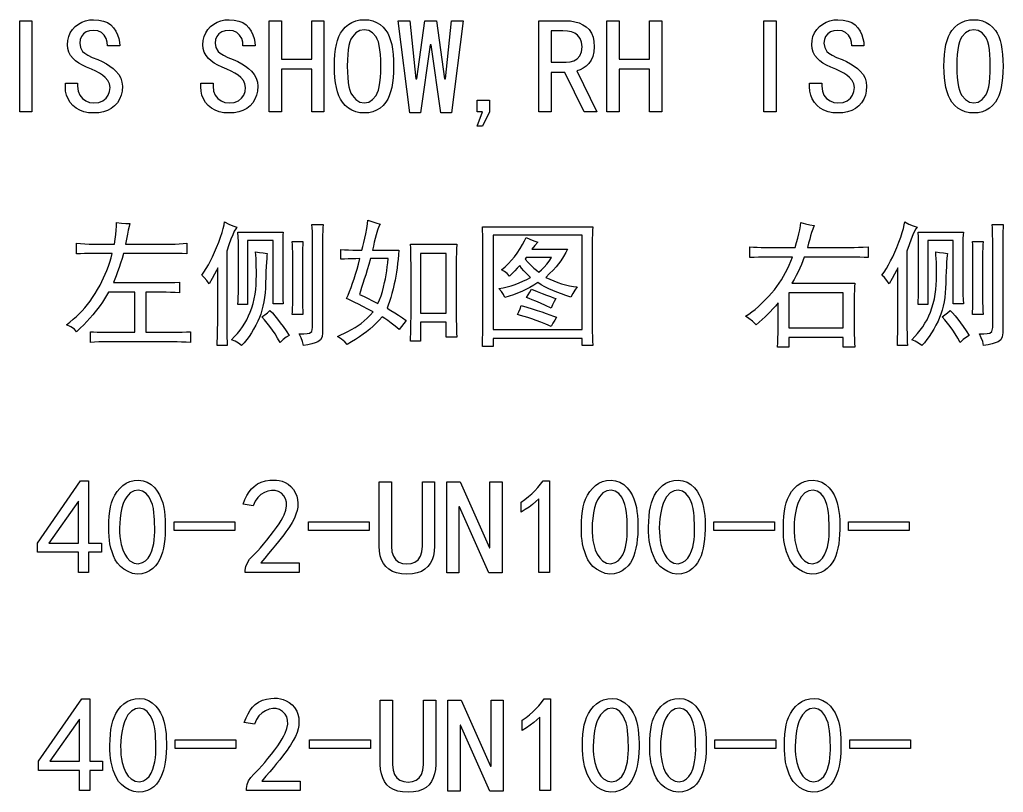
# Model space of a CAD drawing. Extents: x 0 to 1189, y 0 to 841.
# Drawn here: x 1074.7 to 1127.2, y 78.6 to 119.8 of the extents above; entities that cross this region are included whole.
import ezdxf

# ---------------------------------------------------------------- set-up
doc = ezdxf.new("R2010")
doc.units = 0

msp = doc.modelspace()

# ---------------------------------------------------------------- linework, layer by layer
at = {"color": 7, "lineweight": 25}
for points in [[(1075.38, 114.868), (1074.726, 114.868), (1074.726, 119.726), (1075.38, 119.726)], [(1080.203, 116.231), (1080.186, 115.981), (1080.137, 115.752), (1080.054, 115.544), (1079.939, 115.359), (1079.791, 115.194), (1079.614, 115.056), (1079.413, 114.949), (1079.189, 114.872), (1078.941, 114.826), (1078.668, 114.811), (1078.397, 114.827), (1078.15, 114.875), (1077.929, 114.954), (1077.732, 115.065), (1077.56, 115.209), (1077.417, 115.376), (1077.306, 115.559), (1077.226, 115.757), (1077.179, 115.972), (1077.163, 116.203), (1077.163, 116.402), (1077.816, 116.402), (1077.816, 116.231), (1077.845, 115.969), (1077.93, 115.752), (1078.072, 115.578), (1078.252, 115.452), (1078.451, 115.376), (1078.668, 115.351), (1078.945, 115.378), (1079.167, 115.458), (1079.336, 115.592), (1079.454, 115.764), (1079.525, 115.958), (1079.549, 116.175), (1079.521, 116.359), (1079.435, 116.534), (1079.293, 116.7), (1079.151, 116.818), (1078.981, 116.931), (1078.782, 117.038), (1078.555, 117.14), (1078.297, 117.245), (1078.071, 117.354), (1077.875, 117.468), (1077.709, 117.586), (1077.575, 117.709), (1077.444, 117.872), (1077.351, 118.05), (1077.295, 118.241), (1077.276, 118.447), (1077.293, 118.677), (1077.342, 118.888), (1077.425, 119.081), (1077.54, 119.256), (1077.688, 119.413), (1077.859, 119.546), (1078.043, 119.65), (1078.239, 119.723), (1078.447, 119.768), (1078.668, 119.782), (1078.947, 119.765), (1079.193, 119.712), (1079.406, 119.624), (1079.587, 119.501), (1079.734, 119.342), (1079.851, 119.163), (1079.943, 118.979), (1080.008, 118.788), (1080.047, 118.592), (1080.06, 118.39), (1079.407, 118.39), (1079.401, 118.592), (1079.344, 118.782), (1079.237, 118.959), (1079.085, 119.101), (1078.896, 119.186), (1078.668, 119.214), (1078.457, 119.194), (1078.277, 119.132), (1078.129, 119.03), (1078.018, 118.892), (1077.952, 118.727), (1077.93, 118.532), (1077.969, 118.295), (1078.086, 118.092), (1078.195, 117.995), (1078.367, 117.89), (1078.6, 117.775), (1078.896, 117.652), (1079.134, 117.546), (1079.35, 117.431), (1079.543, 117.309), (1079.714, 117.179), (1079.862, 117.041), (1080.011, 116.857), (1080.117, 116.661), (1080.181, 116.452)], [(1087.425, 116.231), (1087.409, 115.981), (1087.359, 115.752), (1087.277, 115.544), (1087.162, 115.359), (1087.013, 115.194), (1086.837, 115.056), (1086.636, 114.949), (1086.412, 114.872), (1086.163, 114.826), (1085.891, 114.811), (1085.62, 114.827), (1085.373, 114.875), (1085.151, 114.954), (1084.955, 115.065), (1084.783, 115.209), (1084.64, 115.376), (1084.529, 115.559), (1084.449, 115.757), (1084.401, 115.972), (1084.385, 116.203), (1084.385, 116.402), (1085.039, 116.402), (1085.039, 116.231), (1085.067, 115.969), (1085.152, 115.752), (1085.295, 115.578), (1085.474, 115.452), (1085.673, 115.376), (1085.891, 115.351), (1086.167, 115.378), (1086.39, 115.458), (1086.559, 115.592), (1086.677, 115.764), (1086.748, 115.958), (1086.772, 116.175), (1086.743, 116.359), (1086.658, 116.534), (1086.516, 116.7), (1086.374, 116.818), (1086.204, 116.931), (1086.005, 117.038), (1085.777, 117.14), (1085.52, 117.245), (1085.293, 117.354), (1085.097, 117.468), (1084.932, 117.586), (1084.797, 117.709), (1084.667, 117.872), (1084.574, 118.05), (1084.518, 118.241), (1084.499, 118.447), (1084.516, 118.677), (1084.565, 118.888), (1084.647, 119.081), (1084.763, 119.256), (1084.911, 119.413), (1085.082, 119.546), (1085.266, 119.65), (1085.462, 119.723), (1085.67, 119.768), (1085.891, 119.782), (1086.17, 119.765), (1086.416, 119.712), (1086.629, 119.624), (1086.809, 119.501), (1086.957, 119.342), (1087.074, 119.163), (1087.166, 118.979), (1087.231, 118.788), (1087.27, 118.592), (1087.283, 118.39), (1086.63, 118.39), (1086.623, 118.592), (1086.567, 118.782), (1086.459, 118.959), (1086.308, 119.101), (1086.118, 119.186), (1085.891, 119.214), (1085.68, 119.194), (1085.5, 119.132), (1085.351, 119.03), (1085.241, 118.892), (1085.175, 118.727), (1085.152, 118.532), (1085.192, 118.295), (1085.309, 118.092), (1085.418, 117.995), (1085.589, 117.89), (1085.823, 117.775), (1086.118, 117.652), (1086.357, 117.546), (1086.573, 117.431), (1086.766, 117.309), (1086.937, 117.179), (1087.084, 117.041), (1087.234, 116.857), (1087.34, 116.661), (1087.404, 116.452)], [(1090.955, 114.868), (1090.301, 114.868), (1090.301, 117.14), (1088.682, 117.14), (1088.682, 114.868), (1088.029, 114.868), (1088.029, 119.726), (1088.682, 119.726), (1088.682, 117.68), (1090.301, 117.68), (1090.301, 119.726), (1090.955, 119.726)], [(1094.671, 117.311), (1094.664, 116.989), (1094.645, 116.69), (1094.613, 116.415), (1094.568, 116.164), (1094.51, 115.936), (1094.439, 115.732), (1094.355, 115.551), (1094.259, 115.393), (1094.112, 115.215), (1093.948, 115.07), (1093.765, 114.956), (1093.564, 114.876), (1093.345, 114.827), (1093.108, 114.811), (1092.871, 114.827), (1092.651, 114.876), (1092.448, 114.956), (1092.262, 115.07), (1092.094, 115.215), (1091.943, 115.393), (1091.844, 115.551), (1091.757, 115.732), (1091.684, 115.936), (1091.624, 116.164), (1091.577, 116.415), (1091.544, 116.69), (1091.524, 116.989), (1091.517, 117.311), (1091.524, 117.633), (1091.544, 117.931), (1091.577, 118.204), (1091.624, 118.454), (1091.684, 118.68), (1091.757, 118.882), (1091.844, 119.06), (1091.943, 119.214), (1092.094, 119.388), (1092.262, 119.53), (1092.448, 119.64), (1092.651, 119.719), (1092.871, 119.767), (1093.108, 119.782), (1093.345, 119.767), (1093.564, 119.719), (1093.765, 119.64), (1093.948, 119.53), (1094.112, 119.388), (1094.259, 119.214), (1094.355, 119.06), (1094.439, 118.882), (1094.51, 118.68), (1094.568, 118.454), (1094.613, 118.204), (1094.645, 117.931), (1094.664, 117.633)], [(1098.383, 119.726), (1097.758, 114.811), (1097.19, 114.811), (1096.679, 118.447), (1096.622, 118.447), (1096.11, 114.811), (1095.542, 114.811), (1094.917, 119.726), (1095.542, 119.726), (1095.855, 116.629), (1095.912, 116.629), (1096.338, 119.726), (1096.963, 119.726), (1097.389, 116.629), (1097.446, 116.629), (1097.758, 119.726)], [(1105.515, 114.868), (1104.833, 114.868), (1103.81, 116.97), (1103.072, 116.97), (1103.072, 114.868), (1102.418, 114.868), (1102.418, 119.726), (1103.839, 119.726), (1104.101, 119.713), (1104.343, 119.673), (1104.565, 119.608), (1104.766, 119.517), (1104.947, 119.399), (1105.1, 119.252), (1105.22, 119.072), (1105.305, 118.859), (1105.356, 118.613), (1105.373, 118.334), (1105.355, 118.066), (1105.302, 117.829), (1105.213, 117.625), (1105.089, 117.453), (1104.942, 117.311), (1104.783, 117.197), (1104.615, 117.112), (1104.435, 117.055)], [(1108.972, 114.868), (1108.318, 114.868), (1108.318, 117.14), (1106.699, 117.14), (1106.699, 114.868), (1106.046, 114.868), (1106.046, 119.726), (1106.699, 119.726), (1106.699, 117.68), (1108.318, 117.68), (1108.318, 119.726), (1108.972, 119.726)], [(1115.074, 114.868), (1114.421, 114.868), (1114.421, 119.726), (1115.074, 119.726)], [(1119.897, 116.231), (1119.88, 115.981), (1119.831, 115.752), (1119.749, 115.544), (1119.633, 115.359), (1119.485, 115.194), (1119.308, 115.056), (1119.108, 114.949), (1118.883, 114.872), (1118.635, 114.826), (1118.363, 114.811), (1118.091, 114.827), (1117.845, 114.875), (1117.623, 114.954), (1117.426, 115.065), (1117.255, 115.209), (1117.112, 115.376), (1117, 115.559), (1116.921, 115.757), (1116.873, 115.972), (1116.857, 116.203), (1116.857, 116.402), (1117.51, 116.402), (1117.51, 116.231), (1117.539, 115.969), (1117.624, 115.752), (1117.766, 115.578), (1117.946, 115.452), (1118.145, 115.376), (1118.363, 115.351), (1118.639, 115.378), (1118.861, 115.458), (1119.03, 115.592), (1119.149, 115.764), (1119.22, 115.958), (1119.243, 116.175), (1119.215, 116.359), (1119.13, 116.534), (1118.988, 116.7), (1118.846, 116.818), (1118.675, 116.931), (1118.476, 117.038), (1118.249, 117.14), (1117.992, 117.245), (1117.765, 117.354), (1117.569, 117.468), (1117.404, 117.586), (1117.269, 117.709), (1117.138, 117.872), (1117.045, 118.05), (1116.989, 118.241), (1116.971, 118.447), (1116.987, 118.677), (1117.037, 118.888), (1117.119, 119.081), (1117.234, 119.256), (1117.383, 119.413), (1117.554, 119.546), (1117.737, 119.65), (1117.933, 119.723), (1118.142, 119.768), (1118.363, 119.782), (1118.642, 119.765), (1118.888, 119.712), (1119.101, 119.624), (1119.281, 119.501), (1119.428, 119.342), (1119.546, 119.163), (1119.637, 118.979), (1119.703, 118.788), (1119.742, 118.592), (1119.755, 118.39), (1119.101, 118.39), (1119.095, 118.592), (1119.038, 118.782), (1118.931, 118.959), (1118.779, 119.101), (1118.59, 119.186), (1118.363, 119.214), (1118.151, 119.194), (1117.971, 119.132), (1117.823, 119.03), (1117.713, 118.892), (1117.646, 118.727), (1117.624, 118.532), (1117.663, 118.295), (1117.78, 118.092), (1117.89, 117.995), (1118.061, 117.89), (1118.294, 117.775), (1118.59, 117.652), (1118.829, 117.546), (1119.045, 117.431), (1119.238, 117.309), (1119.408, 117.179), (1119.556, 117.041), (1119.705, 116.857), (1119.812, 116.661), (1119.875, 116.452)], [(1127.176, 117.311), (1127.17, 116.989), (1127.151, 116.69), (1127.118, 116.415), (1127.073, 116.164), (1127.016, 115.936), (1126.945, 115.732), (1126.861, 115.551), (1126.764, 115.393), (1126.618, 115.215), (1126.453, 115.07), (1126.271, 114.956), (1126.07, 114.876), (1125.851, 114.827), (1125.614, 114.811), (1125.376, 114.827), (1125.156, 114.876), (1124.953, 114.956), (1124.768, 115.07), (1124.6, 115.215), (1124.449, 115.393), (1124.349, 115.551), (1124.263, 115.732), (1124.189, 115.936), (1124.13, 116.164), (1124.083, 116.415), (1124.05, 116.69), (1124.03, 116.989), (1124.023, 117.311), (1124.03, 117.633), (1124.05, 117.931), (1124.083, 118.204), (1124.13, 118.454), (1124.189, 118.68), (1124.263, 118.882), (1124.349, 119.06), (1124.449, 119.214), (1124.6, 119.388), (1124.768, 119.53), (1124.953, 119.64), (1125.156, 119.719), (1125.376, 119.767), (1125.614, 119.782), (1125.851, 119.767), (1126.07, 119.719), (1126.271, 119.64), (1126.453, 119.53), (1126.618, 119.388), (1126.764, 119.214), (1126.861, 119.06), (1126.945, 118.882), (1127.016, 118.68), (1127.073, 118.454), (1127.118, 118.204), (1127.151, 117.931), (1127.17, 117.633)], [(1093.989, 117.311), (1093.984, 117.635), (1093.968, 117.925), (1093.942, 118.182), (1093.905, 118.406), (1093.858, 118.595), (1093.801, 118.751), (1093.733, 118.873), (1093.55, 119.079), (1093.342, 119.202), (1093.108, 119.243), (1092.873, 119.202), (1092.66, 119.079), (1092.469, 118.873), (1092.397, 118.751), (1092.337, 118.595), (1092.287, 118.406), (1092.249, 118.182), (1092.221, 117.925), (1092.205, 117.635), (1092.199, 117.311), (1092.205, 116.987), (1092.221, 116.695), (1092.249, 116.437), (1092.287, 116.212), (1092.337, 116.019), (1092.397, 115.86), (1092.469, 115.734), (1092.66, 115.521), (1092.873, 115.393), (1093.108, 115.351), (1093.342, 115.393), (1093.55, 115.521), (1093.733, 115.734), (1093.801, 115.86), (1093.858, 116.019), (1093.905, 116.212), (1093.942, 116.437), (1093.968, 116.695), (1093.984, 116.987)], [(1104.72, 118.334), (1104.693, 118.58), (1104.612, 118.788), (1104.478, 118.959), (1104.339, 119.058), (1104.162, 119.129), (1103.948, 119.172), (1103.697, 119.186), (1103.072, 119.186), (1103.072, 117.51), (1103.867, 117.51), (1104.085, 117.53), (1104.284, 117.592), (1104.464, 117.694), (1104.606, 117.848), (1104.691, 118.061)], [(1126.495, 117.311), (1126.489, 117.635), (1126.474, 117.925), (1126.448, 118.182), (1126.411, 118.406), (1126.364, 118.595), (1126.307, 118.751), (1126.239, 118.873), (1126.056, 119.079), (1125.847, 119.202), (1125.614, 119.243), (1125.379, 119.202), (1125.166, 119.079), (1124.975, 118.873), (1124.903, 118.751), (1124.843, 118.595), (1124.793, 118.406), (1124.754, 118.182), (1124.727, 117.925), (1124.71, 117.635), (1124.705, 117.311), (1124.71, 116.987), (1124.727, 116.695), (1124.754, 116.437), (1124.793, 116.212), (1124.843, 116.019), (1124.903, 115.86), (1124.975, 115.734), (1125.166, 115.521), (1125.379, 115.393), (1125.614, 115.351), (1125.847, 115.393), (1126.056, 115.521), (1126.239, 115.734), (1126.307, 115.86), (1126.364, 116.019), (1126.411, 116.212), (1126.448, 116.437), (1126.474, 116.695), (1126.489, 116.987)], [(1099.779, 114.868), (1099.409, 114.101), (1099.125, 114.101), (1099.409, 114.868), (1099.125, 114.868), (1099.125, 115.493), (1099.779, 115.493)], [(1080.606, 108.922), (1080.56, 108.759), (1080.515, 108.567), (1080.47, 108.345), (1080.424, 108.094), (1080.379, 107.814), (1082.595, 107.814), (1082.809, 107.816), (1083.022, 107.823), (1083.232, 107.834), (1083.44, 107.85), (1083.646, 107.87), (1083.646, 107.302), (1083.395, 107.315), (1083.156, 107.324), (1082.927, 107.329), (1082.708, 107.331), (1080.265, 107.331), (1080.184, 107.062), (1080.105, 106.809), (1080.027, 106.571), (1079.95, 106.347), (1079.874, 106.139), (1079.799, 105.946), (1079.725, 105.768), (1082.254, 105.768), (1082.508, 105.77), (1082.758, 105.775), (1083.005, 105.784), (1083.248, 105.797), (1083.248, 105.228), (1083.017, 105.241), (1082.779, 105.25), (1082.534, 105.255), (1082.282, 105.257), (1081.458, 105.257), (1081.458, 103.126), (1082.623, 103.126), (1082.89, 103.127), (1083.146, 103.131), (1083.39, 103.136), (1083.623, 103.144), (1083.845, 103.155), (1083.845, 102.586), (1083.598, 102.597), (1083.358, 102.605), (1083.125, 102.61), (1082.899, 102.614), (1082.68, 102.615), (1079.498, 102.615), (1079.212, 102.613), (1078.951, 102.608), (1078.715, 102.599), (1078.504, 102.586), (1078.504, 103.155), (1078.672, 103.144), (1078.858, 103.136), (1079.063, 103.131), (1079.286, 103.127), (1079.526, 103.126), (1080.862, 103.126), (1080.862, 105.257), (1079.47, 105.257), (1079.363, 105.078), (1079.252, 104.902), (1079.136, 104.728), (1079.015, 104.556), (1078.89, 104.387), (1078.759, 104.22), (1078.621, 104.052), (1078.472, 103.881), (1078.312, 103.705), (1078.141, 103.525), (1077.958, 103.342), (1077.765, 103.155), (1077.642, 103.284), (1077.462, 103.407), (1077.225, 103.524), (1077.41, 103.668), (1077.587, 103.814), (1077.754, 103.964), (1077.913, 104.117), (1078.064, 104.274), (1078.205, 104.433), (1078.342, 104.601), (1078.478, 104.782), (1078.614, 104.976), (1078.748, 105.184), (1078.882, 105.406), (1079.015, 105.64), (1079.112, 105.825), (1079.205, 106.018), (1079.293, 106.218), (1079.377, 106.425), (1079.457, 106.64), (1079.532, 106.863), (1079.602, 107.093), (1079.668, 107.331), (1078.93, 107.331), (1078.665, 107.33), (1078.416, 107.326), (1078.183, 107.32), (1077.966, 107.313), (1077.765, 107.302), (1077.765, 107.87), (1077.975, 107.85), (1078.197, 107.834), (1078.43, 107.823), (1078.674, 107.816), (1078.93, 107.814), (1079.782, 107.814), (1079.823, 108.088), (1079.855, 108.341), (1079.878, 108.574), (1079.891, 108.786), (1079.896, 108.978), (1080.151, 108.947), (1080.388, 108.928)], [(1086.31, 108.723), (1086.248, 108.64), (1086.175, 108.505), (1086.09, 108.318), (1085.995, 108.079), (1085.888, 107.788), (1085.771, 107.444), (1085.771, 103.836), (1085.771, 103.568), (1085.774, 103.312), (1085.778, 103.069), (1085.783, 102.839), (1085.79, 102.621), (1085.799, 102.416), (1085.259, 102.416), (1085.268, 102.621), (1085.275, 102.839), (1085.281, 103.069), (1085.285, 103.312), (1085.287, 103.568), (1085.288, 103.836), (1085.288, 106.564), (1085.217, 106.415), (1085.117, 106.223), (1084.99, 105.988), (1084.833, 105.711), (1084.701, 105.888), (1084.568, 106.04), (1084.435, 106.166), (1084.556, 106.335), (1084.674, 106.518), (1084.79, 106.716), (1084.904, 106.927), (1085.015, 107.152), (1085.124, 107.39), (1085.231, 107.643), (1085.345, 107.934), (1085.442, 108.199), (1085.522, 108.439), (1085.584, 108.653), (1085.629, 108.843), (1085.657, 109.007), (1085.881, 108.887), (1086.099, 108.792)], [(1090.913, 108.865), (1090.9, 108.698), (1090.891, 108.51), (1090.886, 108.3), (1090.884, 108.069), (1090.884, 103.098), (1090.856, 102.88), (1090.771, 102.719), (1090.629, 102.615), (1090.485, 102.56), (1090.309, 102.508), (1090.101, 102.46), (1089.862, 102.416), (1089.811, 102.624), (1089.735, 102.833), (1089.634, 103.041), (1089.873, 103.044), (1090.057, 103.054), (1090.188, 103.069), (1090.306, 103.162), (1090.345, 103.382), (1090.345, 108.069), (1090.343, 108.29), (1090.337, 108.495), (1090.329, 108.687), (1090.316, 108.865)], [(1093.95, 108.893), (1093.876, 108.754), (1093.805, 108.565), (1093.737, 108.325), (1093.688, 108.124), (1093.641, 107.92), (1093.596, 107.712), (1093.552, 107.501), (1094.945, 107.501), (1094.928, 107.255), (1094.908, 107.016), (1094.884, 106.781), (1094.856, 106.553), (1094.824, 106.33), (1094.787, 106.114), (1094.747, 105.902), (1094.703, 105.697), (1094.641, 105.436), (1094.578, 105.194), (1094.515, 104.969), (1094.451, 104.763), (1094.385, 104.575), (1094.32, 104.405), (1094.524, 104.288), (1094.729, 104.164), (1094.933, 104.033), (1095.138, 103.895), (1095.342, 103.751), (1095.213, 103.596), (1095.09, 103.436), (1094.973, 103.268), (1094.746, 103.45), (1094.541, 103.609), (1094.359, 103.745), (1094.2, 103.859), (1094.064, 103.95), (1093.903, 103.773), (1093.739, 103.605), (1093.571, 103.445), (1093.4, 103.295), (1093.226, 103.155), (1093.043, 103.018), (1092.849, 102.882), (1092.641, 102.745), (1092.421, 102.609), (1092.189, 102.473), (1092.069, 102.621), (1091.898, 102.763), (1091.677, 102.899), (1091.86, 102.982), (1092.046, 103.072), (1092.233, 103.168), (1092.423, 103.272), (1092.615, 103.382), (1092.776, 103.484), (1092.937, 103.6), (1093.098, 103.73), (1093.259, 103.874), (1093.42, 104.033), (1093.581, 104.206), (1093.295, 104.359), (1093.036, 104.496), (1092.805, 104.614), (1092.602, 104.716), (1092.427, 104.8), (1092.28, 104.867), (1092.161, 104.916), (1092.242, 105.105), (1092.323, 105.306), (1092.404, 105.519), (1092.483, 105.744), (1092.562, 105.98), (1092.64, 106.229), (1092.718, 106.49), (1092.795, 106.762), (1092.871, 107.047), (1092.657, 107.045), (1092.448, 107.042), (1092.243, 107.036), (1092.043, 107.028), (1091.848, 107.018), (1091.848, 107.53), (1092.048, 107.519), (1092.262, 107.511), (1092.489, 107.506), (1092.73, 107.502), (1092.984, 107.501), (1093.029, 107.704), (1093.077, 107.917), (1093.128, 108.138), (1093.183, 108.368), (1093.246, 108.656), (1093.284, 108.898), (1093.297, 109.092), (1093.508, 109.019), (1093.726, 108.953)], [(1105.287, 108.751), (1105.279, 108.545), (1105.273, 108.334), (1105.267, 108.116), (1105.263, 107.893), (1105.26, 107.664), (1105.259, 107.429), (1105.258, 107.189), (1105.258, 104.149), (1105.259, 103.898), (1105.26, 103.648), (1105.263, 103.399), (1105.267, 103.152), (1105.273, 102.905), (1105.279, 102.66), (1105.287, 102.416), (1104.718, 102.416), (1104.718, 102.785), (1099.974, 102.785), (1099.974, 102.359), (1099.406, 102.359), (1099.413, 102.58), (1099.418, 102.803), (1099.423, 103.028), (1099.427, 103.254), (1099.43, 103.482), (1099.433, 103.712), (1099.434, 103.944), (1099.434, 104.177), (1099.434, 107.189), (1099.434, 107.422), (1099.432, 107.652), (1099.429, 107.879), (1099.425, 108.102), (1099.42, 108.322), (1099.413, 108.538), (1099.406, 108.751)], [(1117.106, 108.808), (1117.021, 108.622), (1116.954, 108.442), (1116.907, 108.268), (1116.863, 108.085), (1116.806, 107.877), (1116.737, 107.643), (1118.839, 107.643), (1119.03, 107.644), (1119.239, 107.648), (1119.466, 107.653), (1119.712, 107.661), (1119.975, 107.672), (1119.975, 107.103), (1119.765, 107.114), (1119.543, 107.122), (1119.31, 107.127), (1119.066, 107.131), (1118.81, 107.132), (1116.566, 107.132), (1116.497, 106.936), (1116.42, 106.74), (1116.335, 106.542), (1116.241, 106.343), (1116.14, 106.143), (1116.03, 105.942), (1115.913, 105.74), (1119.265, 105.74), (1119.255, 105.544), (1119.247, 105.344), (1119.241, 105.14), (1119.238, 104.931), (1119.237, 104.717), (1119.237, 103.382), (1119.238, 103.194), (1119.241, 102.995), (1119.247, 102.785), (1119.255, 102.564), (1119.265, 102.331), (1118.64, 102.331), (1118.64, 102.842), (1115.742, 102.842), (1115.742, 102.331), (1115.146, 102.331), (1115.158, 102.583), (1115.167, 102.828), (1115.172, 103.066), (1115.174, 103.297), (1115.174, 104.689), (1115.033, 104.523), (1114.894, 104.366), (1114.756, 104.217), (1114.62, 104.078), (1114.481, 103.942), (1114.333, 103.804), (1114.175, 103.665), (1114.009, 103.524), (1113.807, 103.713), (1113.618, 103.865), (1113.441, 103.978), (1113.612, 104.085), (1113.782, 104.206), (1113.953, 104.341), (1114.123, 104.49), (1114.26, 104.619), (1114.4, 104.756), (1114.542, 104.901), (1114.687, 105.053), (1114.833, 105.214), (1114.977, 105.382), (1115.113, 105.555), (1115.241, 105.734), (1115.36, 105.919), (1115.472, 106.109), (1115.578, 106.305), (1115.677, 106.505), (1115.771, 106.709), (1115.859, 106.918), (1115.941, 107.132), (1114.89, 107.132), (1114.632, 107.131), (1114.381, 107.127), (1114.137, 107.122), (1113.899, 107.114), (1113.668, 107.103), (1113.668, 107.672), (1113.861, 107.663), (1114.06, 107.656), (1114.265, 107.65), (1114.477, 107.646), (1114.694, 107.644), (1114.918, 107.643), (1116.083, 107.643), (1116.163, 107.901), (1116.232, 108.145), (1116.289, 108.375), (1116.336, 108.59), (1116.371, 108.791), (1116.396, 108.978), (1116.639, 108.909), (1116.875, 108.852)], [(1122.587, 108.723), (1122.524, 108.64), (1122.451, 108.505), (1122.366, 108.318), (1122.271, 108.079), (1122.164, 107.788), (1122.047, 107.444), (1122.047, 103.836), (1122.048, 103.568), (1122.05, 103.312), (1122.054, 103.069), (1122.059, 102.839), (1122.067, 102.621), (1122.075, 102.416), (1121.536, 102.416), (1121.544, 102.621), (1121.551, 102.839), (1121.557, 103.069), (1121.561, 103.312), (1121.563, 103.568), (1121.564, 103.836), (1121.564, 106.564), (1121.493, 106.415), (1121.393, 106.223), (1121.266, 105.988), (1121.109, 105.711), (1120.977, 105.888), (1120.844, 106.04), (1120.712, 106.166), (1120.832, 106.335), (1120.95, 106.518), (1121.066, 106.716), (1121.18, 106.927), (1121.291, 107.152), (1121.4, 107.39), (1121.507, 107.643), (1121.621, 107.934), (1121.719, 108.199), (1121.798, 108.439), (1121.861, 108.653), (1121.906, 108.843), (1121.933, 109.007), (1122.157, 108.887), (1122.375, 108.792)], [(1127.189, 108.865), (1127.176, 108.698), (1127.168, 108.51), (1127.162, 108.3), (1127.16, 108.069), (1127.16, 103.098), (1127.132, 102.88), (1127.047, 102.719), (1126.905, 102.615), (1126.761, 102.56), (1126.585, 102.508), (1126.377, 102.46), (1126.138, 102.416), (1126.087, 102.624), (1126.011, 102.833), (1125.911, 103.041), (1126.149, 103.044), (1126.333, 103.054), (1126.464, 103.069), (1126.582, 103.162), (1126.621, 103.382), (1126.621, 108.069), (1126.619, 108.29), (1126.614, 108.495), (1126.605, 108.687), (1126.592, 108.865)], [(1088.782, 108.467), (1088.77, 108.309), (1088.761, 108.119), (1088.755, 107.897), (1088.754, 107.643), (1088.754, 105.626), (1088.755, 105.372), (1088.761, 105.122), (1088.77, 104.875), (1088.782, 104.632), (1088.242, 104.632), (1088.242, 108.013), (1086.879, 108.013), (1086.879, 104.603), (1086.367, 104.603), (1086.378, 104.808), (1086.385, 105.013), (1086.391, 105.217), (1086.395, 105.422), (1086.396, 105.626), (1086.396, 107.643), (1086.394, 107.78), (1086.389, 107.963), (1086.38, 108.192), (1086.367, 108.467)], [(1104.718, 103.268), (1104.718, 108.297), (1099.974, 108.297), (1099.974, 103.268)], [(1102.36, 107.927), (1102.197, 107.75), (1102.048, 107.558), (1103.951, 107.558), (1103.86, 107.375), (1103.737, 107.167), (1103.582, 106.933), (1103.468, 106.78), (1103.332, 106.615), (1103.173, 106.439), (1102.991, 106.251), (1102.787, 106.052), (1102.999, 105.951), (1103.211, 105.861), (1103.422, 105.781), (1103.632, 105.711), (1103.841, 105.653), (1104.049, 105.605), (1104.256, 105.568), (1104.463, 105.541), (1104.336, 105.367), (1104.223, 105.187), (1104.122, 105.001), (1103.864, 105.082), (1103.618, 105.166), (1103.381, 105.256), (1103.156, 105.349), (1102.941, 105.447), (1102.737, 105.55), (1102.543, 105.657), (1102.36, 105.768), (1102.153, 105.638), (1101.941, 105.516), (1101.727, 105.403), (1101.508, 105.299), (1101.286, 105.204), (1101.061, 105.118), (1100.832, 105.041), (1100.599, 104.973), (1100.526, 105.14), (1100.422, 105.301), (1100.287, 105.456), (1100.512, 105.496), (1100.732, 105.546), (1100.948, 105.606), (1101.16, 105.676), (1101.367, 105.755), (1101.57, 105.845), (1101.769, 105.944), (1101.963, 106.052), (1101.778, 106.23), (1101.622, 106.393), (1101.494, 106.542), (1101.395, 106.677), (1101.265, 106.535), (1101.132, 106.393), (1100.995, 106.251), (1100.855, 106.109), (1100.719, 106.248), (1100.577, 106.362), (1100.429, 106.45), (1100.616, 106.613), (1100.792, 106.784), (1100.957, 106.963), (1101.11, 107.15), (1101.253, 107.345), (1101.411, 107.584), (1101.544, 107.803), (1101.652, 108.003), (1101.735, 108.183), (1101.931, 108.091), (1102.14, 108.006)], [(1125.058, 108.467), (1125.046, 108.309), (1125.037, 108.119), (1125.032, 107.897), (1125.03, 107.643), (1125.03, 105.626), (1125.032, 105.372), (1125.037, 105.122), (1125.046, 104.875), (1125.058, 104.632), (1124.518, 104.632), (1124.518, 108.013), (1123.155, 108.013), (1123.155, 104.603), (1122.643, 104.603), (1122.654, 104.808), (1122.662, 105.013), (1122.667, 105.217), (1122.671, 105.422), (1122.672, 105.626), (1122.672, 107.643), (1122.67, 107.78), (1122.665, 107.963), (1122.656, 108.192), (1122.643, 108.467)], [(1089.833, 107.956), (1089.821, 107.789), (1089.812, 107.601), (1089.807, 107.391), (1089.805, 107.16), (1089.805, 105.172), (1089.806, 104.936), (1089.809, 104.708), (1089.815, 104.486), (1089.823, 104.272), (1089.833, 104.064), (1089.265, 104.064), (1089.275, 104.217), (1089.283, 104.405), (1089.289, 104.626), (1089.292, 104.882), (1089.293, 105.172), (1089.293, 107.16), (1089.292, 107.391), (1089.286, 107.601), (1089.277, 107.789), (1089.265, 107.956)], [(1098.041, 107.814), (1098.029, 107.556), (1098.02, 107.324), (1098.015, 107.116), (1098.013, 106.933), (1098.013, 103.978), (1098.014, 103.752), (1098.017, 103.528), (1098.023, 103.307), (1098.031, 103.088), (1098.041, 102.87), (1097.473, 102.87), (1097.473, 103.666), (1096.109, 103.666), (1096.109, 102.643), (1095.57, 102.643), (1095.578, 102.852), (1095.585, 103.06), (1095.591, 103.268), (1095.595, 103.477), (1095.597, 103.685), (1095.598, 103.893), (1095.598, 106.791), (1095.597, 106.986), (1095.593, 107.186), (1095.588, 107.391), (1095.58, 107.6), (1095.57, 107.814)], [(1126.109, 107.956), (1126.097, 107.789), (1126.088, 107.601), (1126.083, 107.391), (1126.081, 107.16), (1126.081, 105.172), (1126.082, 104.936), (1126.085, 104.708), (1126.091, 104.486), (1126.099, 104.272), (1126.109, 104.064), (1125.541, 104.064), (1125.551, 104.217), (1125.559, 104.405), (1125.565, 104.626), (1125.568, 104.882), (1125.57, 105.172), (1125.57, 107.16), (1125.568, 107.391), (1125.562, 107.601), (1125.554, 107.789), (1125.541, 107.956)], [(1087.93, 107.331), (1087.914, 107.208), (1087.9, 107.05), (1087.886, 106.858), (1087.874, 106.63), (1087.863, 106.368), (1087.853, 106.071), (1087.845, 105.74), (1087.834, 105.474), (1087.814, 105.218), (1087.786, 104.973), (1087.749, 104.738), (1087.703, 104.514), (1087.649, 104.3), (1087.586, 104.097), (1087.513, 103.905), (1087.433, 103.723), (1087.321, 103.501), (1087.205, 103.291), (1087.086, 103.093), (1086.962, 102.906), (1086.834, 102.731), (1086.702, 102.568), (1086.566, 102.416), (1086.393, 102.552), (1086.213, 102.656), (1086.026, 102.728), (1086.191, 102.894), (1086.344, 103.065), (1086.486, 103.24), (1086.616, 103.421), (1086.734, 103.606), (1086.841, 103.796), (1086.937, 103.992), (1087.021, 104.192), (1087.104, 104.425), (1087.175, 104.662), (1087.234, 104.904), (1087.28, 105.149), (1087.315, 105.399), (1087.337, 105.653), (1087.347, 105.91), (1087.35, 106.164), (1087.35, 106.404), (1087.347, 106.632), (1087.34, 106.847), (1087.331, 107.05), (1087.32, 107.239), (1087.305, 107.416), (1087.513, 107.381), (1087.721, 107.353)], [(1092.842, 105.143), (1093.091, 105.024), (1093.315, 104.916), (1093.514, 104.819), (1093.688, 104.734), (1093.837, 104.66), (1093.924, 104.859), (1094.003, 105.069), (1094.073, 105.291), (1094.137, 105.524), (1094.192, 105.768), (1094.232, 105.977), (1094.269, 106.188), (1094.302, 106.4), (1094.331, 106.614), (1094.355, 106.83), (1094.376, 107.047), (1093.439, 107.047), (1093.349, 106.743), (1093.263, 106.459), (1093.182, 106.193), (1093.105, 105.946), (1093.033, 105.717), (1092.965, 105.507), (1092.901, 105.316)], [(1097.473, 104.149), (1097.473, 107.331), (1096.109, 107.331), (1096.109, 104.149)], [(1101.679, 107.018), (1101.845, 106.836), (1102.001, 106.677), (1102.149, 106.541), (1102.288, 106.427), (1102.417, 106.336), (1102.563, 106.458), (1102.704, 106.595), (1102.84, 106.749), (1102.972, 106.918), (1103.099, 107.103), (1101.735, 107.103)], [(1124.206, 107.331), (1124.19, 107.208), (1124.176, 107.05), (1124.162, 106.858), (1124.15, 106.63), (1124.139, 106.368), (1124.129, 106.071), (1124.121, 105.74), (1124.11, 105.474), (1124.091, 105.218), (1124.062, 104.973), (1124.025, 104.738), (1123.979, 104.514), (1123.925, 104.3), (1123.862, 104.097), (1123.79, 103.905), (1123.709, 103.723), (1123.597, 103.501), (1123.481, 103.291), (1123.362, 103.093), (1123.238, 102.906), (1123.11, 102.731), (1122.978, 102.568), (1122.842, 102.416), (1122.669, 102.552), (1122.489, 102.656), (1122.302, 102.728), (1122.467, 102.894), (1122.62, 103.065), (1122.762, 103.24), (1122.892, 103.421), (1123.01, 103.606), (1123.118, 103.796), (1123.213, 103.992), (1123.297, 104.192), (1123.38, 104.425), (1123.451, 104.662), (1123.51, 104.904), (1123.557, 105.149), (1123.591, 105.399), (1123.613, 105.653), (1123.624, 105.91), (1123.626, 106.164), (1123.626, 106.404), (1123.623, 106.632), (1123.617, 106.847), (1123.608, 107.05), (1123.596, 107.239), (1123.581, 107.416), (1123.789, 107.381), (1123.998, 107.353)], [(1102.02, 105.427), (1102.324, 105.303), (1102.594, 105.194), (1102.829, 105.101), (1103.03, 105.023), (1103.195, 104.962), (1103.326, 104.916), (1103.235, 104.758), (1103.15, 104.588), (1103.071, 104.405), (1102.766, 104.547), (1102.496, 104.67), (1102.261, 104.774), (1102.061, 104.859), (1101.895, 104.925), (1101.764, 104.973), (1101.855, 105.112), (1101.941, 105.263)], [(1118.64, 103.353), (1118.64, 105.228), (1115.742, 105.228), (1115.742, 103.353)], [(1101.48, 104.547), (1101.782, 104.456), (1102.066, 104.369), (1102.329, 104.286), (1102.573, 104.206), (1102.798, 104.129), (1103.003, 104.057), (1103.189, 103.987), (1103.355, 103.922), (1103.26, 103.767), (1103.165, 103.606), (1103.071, 103.439), (1102.788, 103.554), (1102.522, 103.659), (1102.273, 103.753), (1102.041, 103.836), (1101.826, 103.909), (1101.627, 103.971), (1101.446, 104.023), (1101.281, 104.064), (1101.354, 104.218), (1101.42, 104.379)], [(1088.072, 104.291), (1088.204, 104.152), (1088.341, 103.996), (1088.482, 103.823), (1088.628, 103.632), (1088.779, 103.424), (1088.935, 103.199), (1089.095, 102.956), (1088.94, 102.864), (1088.779, 102.741), (1088.612, 102.586), (1088.481, 102.816), (1088.347, 103.034), (1088.212, 103.24), (1088.074, 103.435), (1087.933, 103.618), (1087.791, 103.79), (1087.646, 103.95), (1087.794, 104.051), (1087.936, 104.165)], [(1124.348, 104.291), (1124.48, 104.152), (1124.617, 103.996), (1124.758, 103.823), (1124.905, 103.632), (1125.055, 103.424), (1125.211, 103.199), (1125.371, 102.956), (1125.216, 102.864), (1125.055, 102.741), (1124.888, 102.586), (1124.757, 102.816), (1124.623, 103.034), (1124.488, 103.24), (1124.35, 103.435), (1124.209, 103.618), (1124.067, 103.79), (1123.922, 103.95), (1124.07, 104.051), (1124.212, 104.165)], [(1077.864, 91.404), (1075.676, 91.404), (1075.676, 91.887), (1077.977, 95.211), (1078.403, 95.211), (1078.403, 91.887), (1079.085, 91.887), (1079.085, 91.404), (1078.403, 91.404), (1078.403, 90.325), (1077.864, 90.325)], [(1079.486, 93.037), (1079.504, 93.326), (1079.534, 93.59), (1079.577, 93.829), (1079.632, 94.042), (1079.699, 94.231), (1079.802, 94.441), (1079.923, 94.632), (1080.064, 94.804), (1080.225, 94.955), (1080.405, 95.08), (1080.605, 95.168), (1080.824, 95.222), (1081.063, 95.239), (1081.304, 95.214), (1081.528, 95.136), (1081.737, 95.008), (1081.93, 94.828), (1082.067, 94.654), (1082.184, 94.464), (1082.281, 94.256), (1082.357, 94.032), (1082.412, 93.791), (1082.446, 93.577), (1082.471, 93.353), (1082.487, 93.119), (1082.495, 92.875), (1082.493, 92.621), (1082.484, 92.356), (1082.464, 92.094), (1082.433, 91.849), (1082.391, 91.621), (1082.338, 91.409), (1082.274, 91.214), (1082.199, 91.035), (1082.093, 90.843), (1081.968, 90.676), (1081.823, 90.534), (1081.658, 90.417), (1081.475, 90.325), (1081.234, 90.253), (1080.992, 90.236), (1080.75, 90.274), (1080.509, 90.367), (1080.285, 90.498), (1080.097, 90.648), (1079.944, 90.817), (1079.827, 91.006), (1079.735, 91.208), (1079.657, 91.415), (1079.593, 91.627), (1079.543, 91.845), (1079.514, 92.033), (1079.493, 92.247), (1079.482, 92.485), (1079.479, 92.749)], [(1086.757, 90.438), (1086.792, 90.646), (1086.87, 90.843), (1086.991, 91.03), (1087.155, 91.205), (1087.283, 91.33), (1087.423, 91.475), (1087.574, 91.642), (1087.735, 91.83), (1087.908, 92.04), (1088.092, 92.271), (1088.27, 92.503), (1088.427, 92.717), (1088.561, 92.913), (1088.673, 93.091), (1088.763, 93.251), (1088.831, 93.393), (1088.921, 93.645), (1088.963, 93.873), (1088.958, 94.075), (1088.91, 94.253), (1088.82, 94.409), (1088.689, 94.543), (1088.529, 94.643), (1088.354, 94.695), (1088.163, 94.7), (1087.967, 94.662), (1087.778, 94.586), (1087.595, 94.472), (1087.429, 94.318), (1087.292, 94.119), (1087.183, 93.876), (1086.643, 93.961), (1086.739, 94.208), (1086.845, 94.427), (1086.962, 94.617), (1087.089, 94.779), (1087.226, 94.913), (1087.411, 95.045), (1087.613, 95.144), (1087.83, 95.208), (1088.064, 95.239), (1088.247, 95.25), (1088.417, 95.246), (1088.575, 95.225), (1088.728, 95.184), (1088.884, 95.118), (1089.044, 95.026), (1089.195, 94.905), (1089.328, 94.749), (1089.441, 94.558), (1089.507, 94.393), (1089.548, 94.213), (1089.564, 94.017), (1089.555, 93.805), (1089.524, 93.622), (1089.464, 93.425), (1089.376, 93.215), (1089.26, 92.991), (1089.115, 92.754), (1089.028, 92.625), (1088.926, 92.481), (1088.81, 92.325), (1088.678, 92.154), (1088.532, 91.969), (1088.372, 91.77), (1088.196, 91.557), (1088.006, 91.331), (1087.801, 91.09), (1087.581, 90.836), (1089.626, 90.836), (1089.626, 90.325), (1086.757, 90.325)], [(1096.856, 91.717), (1096.841, 91.455), (1096.799, 91.217), (1096.728, 91.001), (1096.628, 90.808), (1096.5, 90.637), (1096.342, 90.494), (1096.151, 90.383), (1095.926, 90.303), (1095.669, 90.255), (1095.378, 90.239), (1095.088, 90.255), (1094.831, 90.303), (1094.606, 90.383), (1094.415, 90.494), (1094.256, 90.637), (1094.128, 90.808), (1094.029, 91.001), (1093.958, 91.217), (1093.915, 91.455), (1093.901, 91.717), (1093.901, 95.154), (1094.555, 95.154), (1094.555, 91.717), (1094.58, 91.423), (1094.656, 91.186), (1094.782, 91.006), (1094.949, 90.88), (1095.148, 90.804), (1095.378, 90.779), (1095.609, 90.804), (1095.808, 90.88), (1095.975, 91.006), (1096.101, 91.186), (1096.177, 91.423), (1096.202, 91.717), (1096.202, 95.154), (1096.856, 95.154)], [(1100.458, 90.296), (1099.748, 90.296), (1098.185, 93.819), (1098.157, 93.819), (1098.157, 90.296), (1097.503, 90.296), (1097.503, 95.154), (1098.214, 95.154), (1099.776, 91.631), (1099.805, 91.631), (1099.805, 95.154), (1100.458, 95.154)], [(1102.412, 94.245), (1102.257, 94.099), (1102.085, 93.954), (1101.898, 93.812), (1101.694, 93.672), (1101.475, 93.535), (1101.475, 94.075), (1101.673, 94.216), (1101.86, 94.365), (1102.037, 94.52), (1102.203, 94.682), (1102.359, 94.852), (1102.505, 95.028), (1102.64, 95.211), (1102.981, 95.211), (1102.981, 90.325), (1102.412, 90.325)], [(1104.691, 93.037), (1104.708, 93.326), (1104.739, 93.59), (1104.781, 93.829), (1104.836, 94.042), (1104.904, 94.231), (1105.006, 94.441), (1105.128, 94.632), (1105.269, 94.804), (1105.43, 94.955), (1105.61, 95.08), (1105.809, 95.168), (1106.029, 95.222), (1106.268, 95.239), (1106.508, 95.214), (1106.733, 95.136), (1106.941, 95.008), (1107.134, 94.828), (1107.272, 94.654), (1107.389, 94.464), (1107.485, 94.256), (1107.561, 94.032), (1107.617, 93.791), (1107.651, 93.577), (1107.675, 93.353), (1107.692, 93.119), (1107.699, 92.875), (1107.698, 92.621), (1107.688, 92.356), (1107.668, 92.094), (1107.638, 91.849), (1107.596, 91.621), (1107.543, 91.409), (1107.479, 91.214), (1107.404, 91.035), (1107.298, 90.843), (1107.172, 90.676), (1107.027, 90.534), (1106.863, 90.417), (1106.68, 90.325), (1106.438, 90.253), (1106.197, 90.236), (1105.955, 90.274), (1105.714, 90.367), (1105.49, 90.498), (1105.302, 90.648), (1105.149, 90.817), (1105.032, 91.006), (1104.939, 91.208), (1104.861, 91.415), (1104.797, 91.627), (1104.748, 91.845), (1104.718, 92.033), (1104.698, 92.247), (1104.686, 92.485), (1104.684, 92.749)], [(1108.277, 93.037), (1108.295, 93.326), (1108.325, 93.59), (1108.368, 93.829), (1108.423, 94.042), (1108.49, 94.231), (1108.592, 94.441), (1108.714, 94.632), (1108.855, 94.804), (1109.016, 94.955), (1109.196, 95.08), (1109.396, 95.168), (1109.615, 95.222), (1109.854, 95.239), (1110.094, 95.214), (1110.319, 95.136), (1110.528, 95.008), (1110.72, 94.828), (1110.858, 94.654), (1110.975, 94.464), (1111.072, 94.256), (1111.148, 94.032), (1111.203, 93.791), (1111.237, 93.577), (1111.262, 93.353), (1111.278, 93.119), (1111.285, 92.875), (1111.284, 92.621), (1111.274, 92.356), (1111.255, 92.094), (1111.224, 91.849), (1111.182, 91.621), (1111.129, 91.409), (1111.065, 91.214), (1110.99, 91.035), (1110.884, 90.843), (1110.759, 90.676), (1110.614, 90.534), (1110.449, 90.417), (1110.266, 90.325), (1110.024, 90.253), (1109.783, 90.236), (1109.542, 90.274), (1109.3, 90.367), (1109.076, 90.498), (1108.888, 90.648), (1108.735, 90.817), (1108.618, 91.006), (1108.526, 91.208), (1108.448, 91.415), (1108.384, 91.627), (1108.334, 91.845), (1108.305, 92.033), (1108.284, 92.247), (1108.273, 92.485), (1108.27, 92.749)], [(1115.462, 93.037), (1115.48, 93.326), (1115.51, 93.59), (1115.553, 93.829), (1115.608, 94.042), (1115.676, 94.231), (1115.778, 94.441), (1115.899, 94.632), (1116.04, 94.804), (1116.201, 94.955), (1116.381, 95.08), (1116.581, 95.168), (1116.8, 95.222), (1117.039, 95.239), (1117.28, 95.214), (1117.504, 95.136), (1117.713, 95.008), (1117.906, 94.828), (1118.043, 94.654), (1118.16, 94.464), (1118.257, 94.256), (1118.333, 94.032), (1118.389, 93.791), (1118.422, 93.577), (1118.447, 93.353), (1118.463, 93.119), (1118.471, 92.875), (1118.469, 92.621), (1118.46, 92.356), (1118.44, 92.094), (1118.409, 91.849), (1118.367, 91.621), (1118.314, 91.409), (1118.25, 91.214), (1118.176, 91.035), (1118.069, 90.843), (1117.944, 90.676), (1117.799, 90.534), (1117.635, 90.417), (1117.451, 90.325), (1117.21, 90.253), (1116.968, 90.236), (1116.727, 90.274), (1116.485, 90.367), (1116.261, 90.498), (1116.073, 90.648), (1115.921, 90.817), (1115.803, 91.006), (1115.711, 91.208), (1115.633, 91.415), (1115.569, 91.627), (1115.519, 91.845), (1115.49, 92.033), (1115.469, 92.247), (1115.458, 92.485), (1115.456, 92.749)], [(1080.083, 93.208), (1080.061, 92.952), (1080.051, 92.706), (1080.055, 92.469), (1080.07, 92.242), (1080.099, 92.024), (1080.14, 91.816), (1080.222, 91.533), (1080.328, 91.294), (1080.457, 91.1), (1080.609, 90.95), (1080.828, 90.825), (1081.05, 90.792), (1081.276, 90.85), (1081.435, 90.948), (1081.571, 91.085), (1081.684, 91.26), (1081.773, 91.475), (1081.829, 91.666), (1081.873, 91.864), (1081.905, 92.068), (1081.923, 92.28), (1081.93, 92.498), (1081.928, 92.716), (1081.923, 92.925), (1081.914, 93.127), (1081.902, 93.321), (1081.887, 93.506), (1081.855, 93.728), (1081.802, 93.94), (1081.727, 94.14), (1081.631, 94.33), (1081.473, 94.537), (1081.284, 94.665), (1081.063, 94.714), (1080.836, 94.681), (1080.627, 94.562), (1080.438, 94.359), (1080.338, 94.195), (1080.252, 93.997), (1080.181, 93.767), (1080.124, 93.504)], [(1105.287, 93.208), (1105.265, 92.952), (1105.256, 92.706), (1105.259, 92.469), (1105.275, 92.242), (1105.303, 92.024), (1105.344, 91.816), (1105.427, 91.533), (1105.532, 91.294), (1105.661, 91.1), (1105.813, 90.95), (1106.032, 90.825), (1106.255, 90.792), (1106.481, 90.85), (1106.64, 90.948), (1106.775, 91.085), (1106.888, 91.26), (1106.978, 91.475), (1107.034, 91.666), (1107.078, 91.864), (1107.109, 92.068), (1107.128, 92.28), (1107.134, 92.498), (1107.132, 92.716), (1107.127, 92.925), (1107.119, 93.127), (1107.107, 93.321), (1107.091, 93.506), (1107.059, 93.728), (1107.006, 93.94), (1106.932, 94.14), (1106.836, 94.33), (1106.678, 94.537), (1106.489, 94.665), (1106.268, 94.714), (1106.04, 94.681), (1105.832, 94.562), (1105.643, 94.359), (1105.542, 94.195), (1105.456, 93.997), (1105.385, 93.767), (1105.329, 93.504)], [(1108.874, 93.208), (1108.852, 92.952), (1108.842, 92.706), (1108.845, 92.469), (1108.861, 92.242), (1108.89, 92.024), (1108.931, 91.816), (1109.013, 91.533), (1109.119, 91.294), (1109.248, 91.1), (1109.399, 90.95), (1109.619, 90.825), (1109.841, 90.792), (1110.067, 90.85), (1110.226, 90.948), (1110.362, 91.085), (1110.474, 91.26), (1110.564, 91.475), (1110.62, 91.666), (1110.664, 91.864), (1110.695, 92.068), (1110.714, 92.28), (1110.72, 92.498), (1110.719, 92.716), (1110.714, 92.925), (1110.705, 93.127), (1110.693, 93.321), (1110.678, 93.506), (1110.646, 93.728), (1110.593, 93.94), (1110.518, 94.14), (1110.422, 94.33), (1110.264, 94.537), (1110.075, 94.665), (1109.854, 94.714), (1109.627, 94.681), (1109.418, 94.562), (1109.229, 94.359), (1109.128, 94.195), (1109.043, 93.997), (1108.972, 93.767), (1108.915, 93.504)], [(1116.059, 93.208), (1116.037, 92.952), (1116.027, 92.706), (1116.031, 92.469), (1116.046, 92.242), (1116.075, 92.024), (1116.116, 91.816), (1116.198, 91.533), (1116.304, 91.294), (1116.433, 91.1), (1116.585, 90.95), (1116.804, 90.825), (1117.027, 90.792), (1117.252, 90.85), (1117.411, 90.948), (1117.547, 91.085), (1117.66, 91.26), (1117.749, 91.475), (1117.806, 91.666), (1117.849, 91.864), (1117.881, 92.068), (1117.899, 92.28), (1117.906, 92.498), (1117.904, 92.716), (1117.899, 92.925), (1117.89, 93.127), (1117.878, 93.321), (1117.863, 93.506), (1117.831, 93.728), (1117.778, 93.94), (1117.703, 94.14), (1117.607, 94.33), (1117.449, 94.537), (1117.26, 94.665), (1117.039, 94.714), (1116.812, 94.681), (1116.604, 94.562), (1116.414, 94.359), (1116.314, 94.195), (1116.228, 93.997), (1116.157, 93.767), (1116.101, 93.504)], [(1077.864, 91.887), (1077.864, 94.131), (1076.273, 91.887)], [(1086.198, 92.569), (1082.959, 92.569), (1082.959, 93.024), (1086.198, 93.024)], [(1093.37, 92.569), (1090.132, 92.569), (1090.132, 93.024), (1093.37, 93.024)], [(1114.989, 92.569), (1111.75, 92.569), (1111.75, 93.024), (1114.989, 93.024)], [(1122.174, 92.569), (1118.935, 92.569), (1118.935, 93.024), (1122.174, 93.024)], [(1077.924, 79.776), (1075.736, 79.776), (1075.736, 80.259), (1078.037, 83.583), (1078.464, 83.583), (1078.464, 80.259), (1079.145, 80.259), (1079.145, 79.776), (1078.464, 79.776), (1078.464, 78.697), (1077.924, 78.697)], [(1079.547, 81.409), (1079.564, 81.698), (1079.594, 81.962), (1079.637, 82.201), (1079.692, 82.414), (1079.76, 82.603), (1079.862, 82.813), (1079.983, 83.004), (1080.125, 83.176), (1080.285, 83.327), (1080.465, 83.452), (1080.665, 83.541), (1080.885, 83.594), (1081.123, 83.612), (1081.364, 83.586), (1081.589, 83.509), (1081.797, 83.38), (1081.99, 83.2), (1082.127, 83.026), (1082.244, 82.836), (1082.341, 82.629), (1082.417, 82.404), (1082.473, 82.163), (1082.506, 81.949), (1082.531, 81.725), (1082.547, 81.492), (1082.555, 81.247), (1082.554, 80.993), (1082.544, 80.728), (1082.524, 80.466), (1082.493, 80.221), (1082.451, 79.993), (1082.399, 79.781), (1082.335, 79.586), (1082.26, 79.407), (1082.153, 79.215), (1082.028, 79.048), (1081.883, 78.906), (1081.719, 78.789), (1081.535, 78.697), (1081.294, 78.625), (1081.052, 78.608), (1080.811, 78.646), (1080.569, 78.739), (1080.346, 78.87), (1080.157, 79.02), (1080.005, 79.189), (1079.887, 79.379), (1079.795, 79.58), (1079.717, 79.787), (1079.653, 79.999), (1079.603, 80.217), (1079.574, 80.405), (1079.553, 80.619), (1079.542, 80.857), (1079.54, 81.121)], [(1086.817, 78.81), (1086.853, 79.018), (1086.931, 79.215), (1087.051, 79.402), (1087.215, 79.577), (1087.343, 79.702), (1087.483, 79.847), (1087.634, 80.014), (1087.796, 80.202), (1087.968, 80.412), (1088.152, 80.643), (1088.331, 80.875), (1088.487, 81.089), (1088.621, 81.286), (1088.733, 81.463), (1088.823, 81.623), (1088.891, 81.765), (1088.981, 82.017), (1089.023, 82.245), (1089.019, 82.447), (1088.97, 82.625), (1088.88, 82.781), (1088.749, 82.916), (1088.589, 83.015), (1088.414, 83.067), (1088.223, 83.072), (1088.028, 83.034), (1087.838, 82.958), (1087.655, 82.844), (1087.489, 82.69), (1087.352, 82.491), (1087.243, 82.248), (1086.703, 82.333), (1086.799, 82.58), (1086.906, 82.799), (1087.022, 82.989), (1087.149, 83.151), (1087.286, 83.285), (1087.471, 83.417), (1087.673, 83.516), (1087.89, 83.58), (1088.124, 83.612), (1088.307, 83.623), (1088.477, 83.618), (1088.635, 83.597), (1088.788, 83.556), (1088.945, 83.49), (1089.104, 83.398), (1089.255, 83.277), (1089.388, 83.121), (1089.502, 82.93), (1089.567, 82.765), (1089.608, 82.585), (1089.624, 82.389), (1089.615, 82.177), (1089.584, 81.994), (1089.524, 81.797), (1089.436, 81.587), (1089.32, 81.363), (1089.175, 81.126), (1089.088, 80.997), (1088.986, 80.854), (1088.87, 80.697), (1088.739, 80.526), (1088.593, 80.341), (1088.432, 80.142), (1088.256, 79.93), (1088.066, 79.703), (1087.861, 79.463), (1087.641, 79.208), (1089.686, 79.208), (1089.686, 78.697), (1086.817, 78.697)], [(1096.916, 80.089), (1096.902, 79.827), (1096.859, 79.589), (1096.788, 79.373), (1096.689, 79.18), (1096.561, 79.009), (1096.402, 78.866), (1096.211, 78.755), (1095.986, 78.675), (1095.729, 78.627), (1095.439, 78.612), (1095.148, 78.627), (1094.891, 78.675), (1094.667, 78.755), (1094.475, 78.866), (1094.316, 79.009), (1094.189, 79.18), (1094.089, 79.373), (1094.018, 79.589), (1093.976, 79.827), (1093.961, 80.089), (1093.961, 83.526), (1094.615, 83.526), (1094.615, 80.089), (1094.64, 79.795), (1094.716, 79.559), (1094.842, 79.379), (1095.009, 79.252), (1095.208, 79.177), (1095.439, 79.151), (1095.669, 79.177), (1095.868, 79.252), (1096.035, 79.379), (1096.161, 79.559), (1096.237, 79.795), (1096.262, 80.089), (1096.262, 83.526), (1096.916, 83.526)], [(1100.518, 78.668), (1099.808, 78.668), (1098.245, 82.191), (1098.217, 82.191), (1098.217, 78.668), (1097.564, 78.668), (1097.564, 83.526), (1098.274, 83.526), (1099.836, 80.004), (1099.865, 80.004), (1099.865, 83.526), (1100.518, 83.526)], [(1102.473, 82.617), (1102.317, 82.471), (1102.145, 82.326), (1101.958, 82.184), (1101.755, 82.044), (1101.535, 81.907), (1101.535, 82.447), (1101.733, 82.588), (1101.92, 82.737), (1102.097, 82.892), (1102.263, 83.054), (1102.419, 83.224), (1102.565, 83.4), (1102.7, 83.583), (1103.041, 83.583), (1103.041, 78.697), (1102.473, 78.697)], [(1104.751, 81.409), (1104.769, 81.698), (1104.799, 81.962), (1104.841, 82.201), (1104.897, 82.414), (1104.964, 82.603), (1105.066, 82.813), (1105.188, 83.004), (1105.329, 83.176), (1105.49, 83.327), (1105.67, 83.452), (1105.87, 83.541), (1106.089, 83.594), (1106.328, 83.612), (1106.568, 83.586), (1106.793, 83.509), (1107.002, 83.38), (1107.194, 83.2), (1107.332, 83.026), (1107.449, 82.836), (1107.545, 82.629), (1107.622, 82.404), (1107.677, 82.163), (1107.711, 81.949), (1107.736, 81.725), (1107.752, 81.492), (1107.759, 81.247), (1107.758, 80.993), (1107.748, 80.728), (1107.729, 80.466), (1107.698, 80.221), (1107.656, 79.993), (1107.603, 79.781), (1107.539, 79.586), (1107.464, 79.407), (1107.358, 79.215), (1107.232, 79.048), (1107.088, 78.906), (1106.923, 78.789), (1106.74, 78.697), (1106.498, 78.625), (1106.257, 78.608), (1106.015, 78.646), (1105.774, 78.739), (1105.55, 78.87), (1105.362, 79.02), (1105.209, 79.189), (1105.092, 79.379), (1105, 79.58), (1104.922, 79.787), (1104.858, 79.999), (1104.808, 80.217), (1104.778, 80.405), (1104.758, 80.619), (1104.747, 80.857), (1104.744, 81.121)], [(1108.337, 81.409), (1108.355, 81.698), (1108.385, 81.962), (1108.428, 82.201), (1108.483, 82.414), (1108.551, 82.603), (1108.653, 82.813), (1108.774, 83.004), (1108.915, 83.176), (1109.076, 83.327), (1109.256, 83.452), (1109.456, 83.541), (1109.675, 83.594), (1109.914, 83.612), (1110.155, 83.586), (1110.379, 83.509), (1110.588, 83.38), (1110.781, 83.2), (1110.918, 83.026), (1111.035, 82.836), (1111.132, 82.629), (1111.208, 82.404), (1111.264, 82.163), (1111.297, 81.949), (1111.322, 81.725), (1111.338, 81.492), (1111.346, 81.247), (1111.344, 80.993), (1111.335, 80.728), (1111.315, 80.466), (1111.284, 80.221), (1111.242, 79.993), (1111.189, 79.781), (1111.125, 79.586), (1111.051, 79.407), (1110.944, 79.215), (1110.819, 79.048), (1110.674, 78.906), (1110.51, 78.789), (1110.326, 78.697), (1110.085, 78.625), (1109.843, 78.608), (1109.602, 78.646), (1109.36, 78.739), (1109.136, 78.87), (1108.948, 79.02), (1108.796, 79.189), (1108.678, 79.379), (1108.586, 79.58), (1108.508, 79.787), (1108.444, 79.999), (1108.394, 80.217), (1108.365, 80.405), (1108.344, 80.619), (1108.333, 80.857), (1108.331, 81.121)], [(1115.523, 81.409), (1115.54, 81.698), (1115.57, 81.962), (1115.613, 82.201), (1115.668, 82.414), (1115.736, 82.603), (1115.838, 82.813), (1115.959, 83.004), (1116.101, 83.176), (1116.261, 83.327), (1116.442, 83.452), (1116.641, 83.541), (1116.861, 83.594), (1117.099, 83.612), (1117.34, 83.586), (1117.565, 83.509), (1117.773, 83.38), (1117.966, 83.2), (1118.103, 83.026), (1118.22, 82.836), (1118.317, 82.629), (1118.393, 82.404), (1118.449, 82.163), (1118.482, 81.949), (1118.507, 81.725), (1118.523, 81.492), (1118.531, 81.247), (1118.53, 80.993), (1118.52, 80.728), (1118.5, 80.466), (1118.469, 80.221), (1118.427, 79.993), (1118.375, 79.781), (1118.311, 79.586), (1118.236, 79.407), (1118.13, 79.215), (1118.004, 79.048), (1117.859, 78.906), (1117.695, 78.789), (1117.511, 78.697), (1117.27, 78.625), (1117.028, 78.608), (1116.787, 78.646), (1116.545, 78.739), (1116.322, 78.87), (1116.134, 79.02), (1115.981, 79.189), (1115.864, 79.379), (1115.771, 79.58), (1115.693, 79.787), (1115.629, 79.999), (1115.579, 80.217), (1115.55, 80.405), (1115.53, 80.619), (1115.518, 80.857), (1115.516, 81.121)], [(1080.143, 81.58), (1080.121, 81.324), (1080.112, 81.078), (1080.115, 80.842), (1080.13, 80.614), (1080.159, 80.397), (1080.2, 80.188), (1080.283, 79.905), (1080.388, 79.666), (1080.517, 79.472), (1080.669, 79.322), (1080.888, 79.197), (1081.111, 79.164), (1081.336, 79.222), (1081.495, 79.32), (1081.631, 79.457), (1081.744, 79.632), (1081.833, 79.847), (1081.89, 80.038), (1081.933, 80.236), (1081.965, 80.441), (1081.984, 80.652), (1081.99, 80.87), (1081.988, 81.088), (1081.983, 81.297), (1081.974, 81.499), (1081.963, 81.693), (1081.947, 81.879), (1081.915, 82.101), (1081.862, 82.312), (1081.787, 82.512), (1081.691, 82.702), (1081.534, 82.909), (1081.344, 83.037), (1081.123, 83.086), (1080.896, 83.053), (1080.688, 82.934), (1080.498, 82.731), (1080.398, 82.567), (1080.312, 82.369), (1080.241, 82.139), (1080.185, 81.876)], [(1105.348, 81.58), (1105.326, 81.324), (1105.316, 81.078), (1105.319, 80.842), (1105.335, 80.614), (1105.364, 80.397), (1105.405, 80.188), (1105.487, 79.905), (1105.593, 79.666), (1105.721, 79.472), (1105.873, 79.322), (1106.093, 79.197), (1106.315, 79.164), (1106.541, 79.222), (1106.7, 79.32), (1106.836, 79.457), (1106.948, 79.632), (1107.038, 79.847), (1107.094, 80.038), (1107.138, 80.236), (1107.169, 80.441), (1107.188, 80.652), (1107.194, 80.87), (1107.193, 81.088), (1107.188, 81.297), (1107.179, 81.499), (1107.167, 81.693), (1107.152, 81.879), (1107.12, 82.101), (1107.066, 82.312), (1106.992, 82.512), (1106.896, 82.702), (1106.738, 82.909), (1106.549, 83.037), (1106.328, 83.086), (1106.101, 83.053), (1105.892, 82.934), (1105.703, 82.731), (1105.602, 82.567), (1105.516, 82.369), (1105.445, 82.139), (1105.389, 81.876)], [(1108.934, 81.58), (1108.912, 81.324), (1108.902, 81.078), (1108.906, 80.842), (1108.921, 80.614), (1108.95, 80.397), (1108.991, 80.188), (1109.073, 79.905), (1109.179, 79.666), (1109.308, 79.472), (1109.46, 79.322), (1109.679, 79.197), (1109.902, 79.164), (1110.127, 79.222), (1110.286, 79.32), (1110.422, 79.457), (1110.535, 79.632), (1110.624, 79.847), (1110.681, 80.038), (1110.724, 80.236), (1110.756, 80.441), (1110.774, 80.652), (1110.781, 80.87), (1110.779, 81.088), (1110.774, 81.297), (1110.765, 81.499), (1110.753, 81.693), (1110.738, 81.879), (1110.706, 82.101), (1110.653, 82.312), (1110.578, 82.512), (1110.482, 82.702), (1110.324, 82.909), (1110.135, 83.037), (1109.914, 83.086), (1109.687, 83.053), (1109.479, 82.934), (1109.289, 82.731), (1109.189, 82.567), (1109.103, 82.369), (1109.032, 82.139), (1108.976, 81.876)], [(1116.119, 81.58), (1116.097, 81.324), (1116.088, 81.078), (1116.091, 80.842), (1116.107, 80.614), (1116.135, 80.397), (1116.176, 80.188), (1116.259, 79.905), (1116.364, 79.666), (1116.493, 79.472), (1116.645, 79.322), (1116.864, 79.197), (1117.087, 79.164), (1117.312, 79.222), (1117.471, 79.32), (1117.607, 79.457), (1117.72, 79.632), (1117.81, 79.847), (1117.866, 80.038), (1117.91, 80.236), (1117.941, 80.441), (1117.96, 80.652), (1117.966, 80.87), (1117.964, 81.088), (1117.959, 81.297), (1117.951, 81.499), (1117.939, 81.693), (1117.923, 81.879), (1117.891, 82.101), (1117.838, 82.312), (1117.763, 82.512), (1117.668, 82.702), (1117.51, 82.909), (1117.32, 83.037), (1117.099, 83.086), (1116.872, 83.053), (1116.664, 82.934), (1116.474, 82.731), (1116.374, 82.567), (1116.288, 82.369), (1116.217, 82.139), (1116.161, 81.876)], [(1077.924, 80.259), (1077.924, 82.504), (1076.333, 80.259)], [(1086.258, 80.941), (1083.019, 80.941), (1083.019, 81.396), (1086.258, 81.396)], [(1093.431, 80.941), (1090.192, 80.941), (1090.192, 81.396), (1093.431, 81.396)], [(1115.049, 80.941), (1111.81, 80.941), (1111.81, 81.396), (1115.049, 81.396)], [(1122.234, 80.941), (1118.995, 80.941), (1118.995, 81.396), (1122.234, 81.396)]]:
    msp.add_lwpolyline(points, close=True, dxfattribs=at)

doc.saveas('drawing.dxf')
